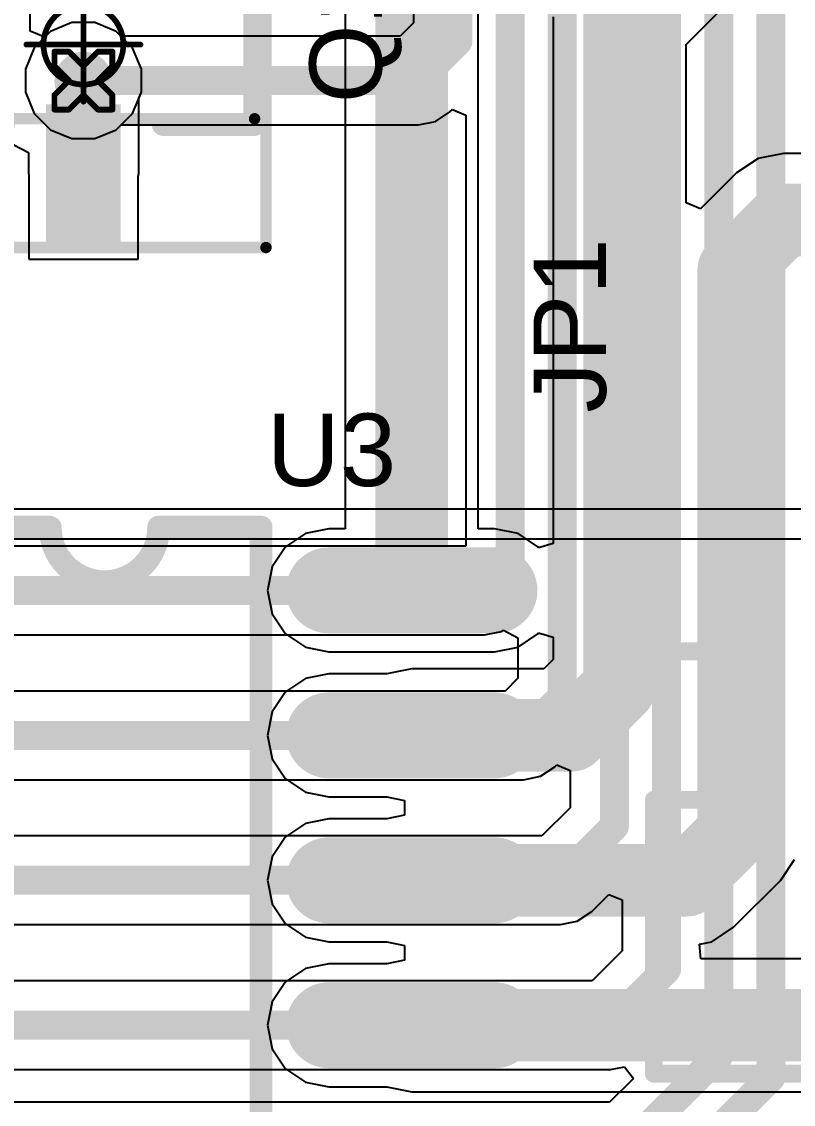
# Model space of a CAD drawing. Header units: inches. Extents: x -13 to 366, y -4 to 120.
# Drawn here: x 20.19 to 26.95, y 2.66 to 12.15 of the extents above; entities that cross this region are included whole.
import ezdxf

# ---------------------------------------------------------------- set-up
doc = ezdxf.new("R2010")
doc.units = ezdxf.units.IN
for name, color, linetype in [('Bottom Layer', 5, 'Continuous'), ('Drill Drawing', 1, 'Continuous'), ('GND', 16, 'Continuous'), ('Mechanical 13', 56, 'Continuous'), ('Mechanical 15', 56, 'Continuous'), ('POWER', 76, 'Continuous'), ('Top Layer', 1, 'Continuous'), ('Top Overlay', 2, 'Continuous'), ('Top Paste', 8, 'Continuous'), ('Top Solder', 216, 'Continuous'), ('Via Holes', 16, 'Continuous')]:
    doc.layers.add(name, color=color, linetype=linetype)
doc.styles.add('Arial', font='', dxfattribs={"height": 0.2})
doc.styles.get('Arial').set_extended_font_data('Arial')

# ---------------------------------------------------------------- blocks, each defined once
blk = doc.blocks.new('SOP16_27')
at = {"layer": 'Top Layer'}
h = blk.add_hatch(color=1, dxfattribs=at)
edge = h.paths.add_edge_path()
edge.add_arc((3.4174, 4.445), 0.275, 270, 450)
edge.add_line((3.4174, 4.72), (1.9674, 4.72))
edge.add_arc((1.9674, 4.445), 0.275, 90, 270)
edge.add_line((1.9674, 4.17), (3.4174, 4.17))
h = blk.add_hatch(color=1, dxfattribs=at)
edge = h.paths.add_edge_path()
edge.add_arc((3.4174, 3.175), 0.275, 270, 450)
edge.add_line((3.4174, 3.45), (1.9674, 3.45))
edge.add_arc((1.9674, 3.175), 0.275, 90, 270)
edge.add_line((1.9674, 2.9), (3.4174, 2.9))
h = blk.add_hatch(color=1, dxfattribs=at)
edge = h.paths.add_edge_path()
edge.add_arc((3.4174, 1.905), 0.275, 270, 450)
edge.add_line((3.4174, 2.18), (1.9674, 2.18))
edge.add_arc((1.9674, 1.905), 0.275, 90, 270)
edge.add_line((1.9674, 1.63), (3.4174, 1.63))
h = blk.add_hatch(color=1, dxfattribs=at)
edge = h.paths.add_edge_path()
edge.add_arc((3.4174, 0.635), 0.275, 270, 450)
edge.add_line((3.4174, 0.91), (1.9674, 0.91))
edge.add_arc((1.9674, 0.635), 0.275, 90, 270)
edge.add_line((1.9674, 0.36), (3.4174, 0.36))
at = {"layer": 'Top Paste'}
h = blk.add_hatch(color=8, dxfattribs=at)
edge = h.paths.add_edge_path()
edge.add_arc((3.4174, 4.445), 0.275, 270, 450)
edge.add_line((3.4174, 4.72), (1.9674, 4.72))
edge.add_arc((1.9674, 4.445), 0.275, 90, 270)
edge.add_line((1.9674, 4.17), (3.4174, 4.17))
h = blk.add_hatch(color=8, dxfattribs=at)
edge = h.paths.add_edge_path()
edge.add_arc((3.4174, 3.175), 0.275, 270, 450)
edge.add_line((3.4174, 3.45), (1.9674, 3.45))
edge.add_arc((1.9674, 3.175), 0.275, 90, 270)
edge.add_line((1.9674, 2.9), (3.4174, 2.9))
h = blk.add_hatch(color=8, dxfattribs=at)
edge = h.paths.add_edge_path()
edge.add_arc((3.4174, 1.905), 0.275, 270, 450)
edge.add_line((3.4174, 2.18), (1.9674, 2.18))
edge.add_arc((1.9674, 1.905), 0.275, 90, 270)
edge.add_line((1.9674, 1.63), (3.4174, 1.63))
h = blk.add_hatch(color=8, dxfattribs=at)
edge = h.paths.add_edge_path()
edge.add_arc((3.4174, 0.635), 0.275, 270, 450)
edge.add_line((3.4174, 0.91), (1.9674, 0.91))
edge.add_arc((1.9674, 0.635), 0.275, 90, 270)
edge.add_line((1.9674, 0.36), (3.4174, 0.36))
at = {"layer": 'Top Solder'}
h = blk.add_hatch(color=216, dxfattribs=at)
edge = h.paths.add_edge_path()
edge.add_arc((3.4174, 4.445), 0.3766, 270, 450)
edge.add_line((3.4174, 4.8216), (1.9674, 4.8216))
edge.add_arc((1.9674, 4.445), 0.3766, 90, 270)
edge.add_line((1.9674, 4.0684), (3.4174, 4.0684))
h = blk.add_hatch(color=216, dxfattribs=at)
edge = h.paths.add_edge_path()
edge.add_arc((3.4174, 3.175), 0.3766, 270, 450)
edge.add_line((3.4174, 3.5516), (1.9674, 3.5516))
edge.add_arc((1.9674, 3.175), 0.3766, 90, 270)
edge.add_line((1.9674, 2.7984), (3.4174, 2.7984))
h = blk.add_hatch(color=216, dxfattribs=at)
edge = h.paths.add_edge_path()
edge.add_arc((3.4174, 1.905), 0.3766, 270, 450)
edge.add_line((3.4174, 2.2816), (1.9674, 2.2816))
edge.add_arc((1.9674, 1.905), 0.3766, 90, 270)
edge.add_line((1.9674, 1.5284), (3.4174, 1.5284))
h = blk.add_hatch(color=216, dxfattribs=at)
edge = h.paths.add_edge_path()
edge.add_arc((3.4174, 0.635), 0.3766, 270, 450)
edge.add_line((3.4174, 1.0116), (1.9674, 1.0116))
edge.add_arc((1.9674, 0.635), 0.3766, 90, 270)
edge.add_line((1.9674, 0.2584), (3.4174, 0.2584))
at = {"layer": 'Top Overlay'}
for points in [[(-1.3462, 5, 0.2, 0.2, 0), (-0.4826, 5, 0.2, 0.2, 0)], [(0.4746, 4.9966, 0.2, 0.2, -1.001675), (-0.4746, 4.9966, 0.2, 0.2, 0)], [(0.4746, 5, 0.2, 0.2, 0), (1.3716, 5, 0.2, 0.2, 0)], [(1.3716, -5, 0.2, 0.2, 0), (1.3716, 5, 0.2, 0.2, 0)]]:
    blk.add_lwpolyline(points, format="xyseb", dxfattribs=at)
for points in [[(-0.5326, 5, 0.1, 0.1, 1), (-0.4326, 5, 0.1, 0.1, 1)], [(-0.5246, 4.9966, 0.1, 0.1, 1), (-0.4246, 4.9966, 0.1, 0.1, 1)], [(0.4246, 5, 0.1, 0.1, 1), (0.5246, 5, 0.1, 0.1, 1)], [(0.4246, 4.9966, 0.1, 0.1, 1), (0.5246, 4.9966, 0.1, 0.1, 1)], [(1.3216, 5, 0.1, 0.1, 1), (1.4216, 5, 0.1, 0.1, 1)], [(1.3216, 5, 0.1, 0.1, 1), (1.4216, 5, 0.1, 0.1, 1)]]:
    blk.add_lwpolyline(points, format="xyseb", close=True, dxfattribs=at)
blk = doc.blocks.new('XH2_54_LI_5P_30')
at = {"layer": 'Top Overlay'}
for points in [[(-7.48, 2.4638, 0.1565, 0.1565, 0), (-7.48, -3.4544, 0.1565, 0.1565, 0)], [(-7.48, 2.4638, 0.1565, 0.1565, 0), (-5.08, 2.4638, 0.1565, 0.1565, 0)], [(-5.08, 2.4638, 0.1565, 0.1565, 0), (-5.08, 1.5, 0.1565, 0.1565, 0)], [(-3.78, 2.4638, 0.1565, 0.1565, 0), (3.72, 2.4638, 0.1565, 0.1565, 0)], [(-3.78, 2.4384, 0.1565, 0.1565, 0), (-3.78, 1.5, 0.1565, 0.1565, 0)], [(-5.08, 1.5, 0.1565, 0.1565, 0), (-3.78, 1.5, 0.1565, 0.1565, 0)]]:
    blk.add_lwpolyline(points, format="xyseb", dxfattribs=at)
for points in [[(-7.5191, 2.4638, 0.0782, 0.0782, 1), (-7.4409, 2.4638, 0.0782, 0.0782, 1)], [(-7.5191, 2.4638, 0.0782, 0.0782, 1), (-7.4409, 2.4638, 0.0782, 0.0782, 1)], [(-5.1191, 2.4638, 0.0782, 0.0782, 1), (-5.0409, 2.4638, 0.0782, 0.0782, 1)], [(-5.1191, 2.4638, 0.0782, 0.0782, 1), (-5.0409, 2.4638, 0.0782, 0.0782, 1)], [(-3.8191, 2.4638, 0.0782, 0.0782, 1), (-3.7409, 2.4638, 0.0782, 0.0782, 1)], [(-3.8191, 2.4384, 0.0782, 0.0782, 1), (-3.7409, 2.4384, 0.0782, 0.0782, 1)], [(-5.1191, 1.5, 0.0782, 0.0782, 1), (-5.0409, 1.5, 0.0782, 0.0782, 1)], [(-5.1191, 1.5, 0.0782, 0.0782, 1), (-5.0409, 1.5, 0.0782, 0.0782, 1)], [(-3.8191, 1.5, 0.0782, 0.0782, 1), (-3.7409, 1.5, 0.0782, 0.0782, 1)], [(-3.8191, 1.5, 0.0782, 0.0782, 1), (-3.7409, 1.5, 0.0782, 0.0782, 1)]]:
    blk.add_lwpolyline(points, format="xyseb", close=True, dxfattribs=at)
blk = doc.blocks.new('SOT23_3L_43')
at = {"layer": 'Top Layer'}
for points in [[(0.225, 0.625), (-0.225, 0.625), (-0.225, 1.625), (0.225, 1.625)], [(-0.725, -1.643), (-1.175, -1.643), (-1.175, -0.643), (-0.725, -0.643)], [(1.175, -1.643), (0.725, -1.643), (0.725, -0.643), (1.175, -0.643)]]:
    blk.add_hatch(color=1, dxfattribs=at).paths.add_polyline_path(points)
at = {"layer": 'Top Paste'}
for points in [[(0.225, 0.625), (-0.225, 0.625), (-0.225, 1.625), (0.225, 1.625)], [(-0.725, -1.643), (-1.175, -1.643), (-1.175, -0.643), (-0.725, -0.643)], [(1.175, -1.643), (0.725, -1.643), (0.725, -0.643), (1.175, -0.643)]]:
    blk.add_hatch(color=8, dxfattribs=at).paths.add_polyline_path(points)
at = {"layer": 'Top Solder'}
for points in [[(0.3266, 0.5234), (-0.3266, 0.5234), (-0.3266, 1.7266), (0.3266, 1.7266)], [(-0.6234, -1.7446), (-1.2766, -1.7446), (-1.2766, -0.5414), (-0.6234, -0.5414)], [(1.2766, -1.7446), (0.6234, -1.7446), (0.6234, -0.5414), (1.2766, -0.5414)]]:
    blk.add_hatch(color=216, dxfattribs=at).paths.add_polyline_path(points)
at = {"layer": 'Mechanical 13'}
for points in [[(-1.5, 0.65, 0.1, 0.1, 0), (-1.5, -0.65, 0.1, 0.1, 0)], [(1.5, 0.65, 0.1, 0.1, 0), (-1.5, 0.65, 0.1, 0.1, 0)], [(1.5, 0.65, 0.1, 0.1, 0), (1.5, -0.65, 0.1, 0.1, 0)], [(1.5, -0.65, 0.1, 0.1, 0), (-1.5, -0.65, 0.1, 0.1, 0)]]:
    blk.add_lwpolyline(points, format="xyseb", dxfattribs=at)
for points in [[(-1.525, 0.65, 0.05, 0.05, 1), (-1.475, 0.65, 0.05, 0.05, 1)], [(-1.525, 0.65, 0.05, 0.05, 1), (-1.475, 0.65, 0.05, 0.05, 1)], [(1.475, 0.65, 0.05, 0.05, 1), (1.525, 0.65, 0.05, 0.05, 1)], [(1.475, 0.65, 0.05, 0.05, 1), (1.525, 0.65, 0.05, 0.05, 1)], [(-1.525, -0.65, 0.05, 0.05, 1), (-1.475, -0.65, 0.05, 0.05, 1)], [(-1.525, -0.65, 0.05, 0.05, 1), (-1.475, -0.65, 0.05, 0.05, 1)], [(1.475, -0.65, 0.05, 0.05, 1), (1.525, -0.65, 0.05, 0.05, 1)], [(1.475, -0.65, 0.05, 0.05, 1), (1.525, -0.65, 0.05, 0.05, 1)]]:
    blk.add_lwpolyline(points, format="xyseb", close=True, dxfattribs=at)
at = {"layer": 'Mechanical 15'}
for points in [[(-1.6, 1.778, 0.1, 0.1, 0), (-1.6, -1.778, 0.1, 0.1, 0)], [(1.6, 1.778, 0.1, 0.1, 0), (-1.6, 1.778, 0.1, 0.1, 0)], [(1.6, 1.778, 0.1, 0.1, 0), (1.6, -1.778, 0.1, 0.1, 0)], [(0, 0.5, 0.05, 0.05, 0), (0, -0.5, 0.05, 0.05, 0)], [(0.5, 0, 0.05, 0.05, 0), (-0.5, 0, 0.05, 0.05, 0)], [(1.6, -1.778, 0.1, 0.1, 0), (-1.6, -1.778, 0.1, 0.1, 0)]]:
    blk.add_lwpolyline(points, format="xyseb", dxfattribs=at)
for points in [[(-1.625, 1.778, 0.05, 0.05, 1), (-1.575, 1.778, 0.05, 0.05, 1)], [(-1.625, 1.778, 0.05, 0.05, 1), (-1.575, 1.778, 0.05, 0.05, 1)], [(1.575, 1.778, 0.05, 0.05, 1), (1.625, 1.778, 0.05, 0.05, 1)], [(1.575, 1.778, 0.05, 0.05, 1), (1.625, 1.778, 0.05, 0.05, 1)], [(-0.0125, 0.5, 0.025, 0.025, 1), (0.0125, 0.5, 0.025, 0.025, 1)], [(0.35, 0, 0.05, 0.05, 1), (-0.35, 0, 0.05, 0.05, 1)], [(-0.5125, 0, 0.025, 0.025, 1), (-0.4875, 0, 0.025, 0.025, 1)], [(-0.3625, 0, 0.025, 0.025, 1), (-0.3375, 0, 0.025, 0.025, 1)], [(0.3375, 0, 0.025, 0.025, 1), (0.3625, 0, 0.025, 0.025, 1)], [(0.4875, 0, 0.025, 0.025, 1), (0.5125, 0, 0.025, 0.025, 1)], [(-0.0125, -0.5, 0.025, 0.025, 1), (0.0125, -0.5, 0.025, 0.025, 1)], [(-1.625, -1.778, 0.05, 0.05, 1), (-1.575, -1.778, 0.05, 0.05, 1)], [(-1.625, -1.778, 0.05, 0.05, 1), (-1.575, -1.778, 0.05, 0.05, 1)], [(1.575, -1.778, 0.05, 0.05, 1), (1.625, -1.778, 0.05, 0.05, 1)], [(1.575, -1.778, 0.05, 0.05, 1), (1.625, -1.778, 0.05, 0.05, 1)]]:
    blk.add_lwpolyline(points, format="xyseb", close=True, dxfattribs=at)
at = {"layer": 'Top Overlay'}
for points in [[(-0.7, 0.7, 0.2, 0.2, 0), (-1.5, 0.7, 0.2, 0.2, 0)], [(-1.5, 0.7, 0.2, 0.2, 0), (-1.5, -0.3, 0.2, 0.2, 0)], [(1.5, 0.7, 0.2, 0.2, 0), (0.7, 0.7, 0.2, 0.2, 0)], [(1.5, 0.7, 0.2, 0.2, 0), (1.5, -0.3, 0.2, 0.2, 0)]]:
    blk.add_lwpolyline(points, format="xyseb", dxfattribs=at)
for points in [[(-1.55, 0.7, 0.1, 0.1, 1), (-1.45, 0.7, 0.1, 0.1, 1)], [(-1.55, 0.7, 0.1, 0.1, 1), (-1.45, 0.7, 0.1, 0.1, 1)], [(-0.75, 0.7, 0.1, 0.1, 1), (-0.65, 0.7, 0.1, 0.1, 1)], [(0.65, 0.7, 0.1, 0.1, 1), (0.75, 0.7, 0.1, 0.1, 1)], [(1.45, 0.7, 0.1, 0.1, 1), (1.55, 0.7, 0.1, 0.1, 1)], [(1.45, 0.7, 0.1, 0.1, 1), (1.55, 0.7, 0.1, 0.1, 1)], [(-1.55, -0.3, 0.1, 0.1, 1), (-1.45, -0.3, 0.1, 0.1, 1)], [(1.45, -0.3, 0.1, 0.1, 1), (1.55, -0.3, 0.1, 0.1, 1)], [(-1.475, -1.524, 0.25, 0.25, 1), (-1.725, -1.524, 0.25, 0.25, 1)], [(-1.7875, -1.524, 0.125, 0.125, 1), (-1.6625, -1.524, 0.125, 0.125, 1)], [(-1.5375, -1.524, 0.125, 0.125, 1), (-1.4125, -1.524, 0.125, 0.125, 1)]]:
    blk.add_lwpolyline(points, format="xyseb", close=True, dxfattribs=at)

msp = doc.modelspace()

# ---------------------------------------------------------------- hatches: boundary and pattern name
at = {"layer": 'Bottom Layer'}
h = msp.add_hatch(color=5, dxfattribs=at)
edge = h.paths.add_edge_path()
edge.add_arc((20.7264, 11.6299), 0.254, 0, 360)
at = {"layer": 'GND'}
h = msp.add_hatch(color=16, dxfattribs=at)
edge = h.paths.add_edge_path()
edge.add_arc((20.7264, 11.6299), 0.254, 0, 360)
at = {"layer": 'POWER'}
h = msp.add_hatch(color=76, dxfattribs=at)
edge = h.paths.add_edge_path()
edge.add_arc((20.7264, 11.6299), 0.254, 0, 360)
at = {"layer": 'Top Layer'}
h = msp.add_hatch(color=1, dxfattribs=at)
edge = h.paths.add_edge_path()
edge.add_arc((20.7264, 11.6299), 0.254, 0, 360)
msp.add_hatch(color=1, dxfattribs=at).paths.add_polyline_path([(20.503, 10.82), (20.953, 10.82), (20.953, 11.6299), (20.503, 11.6299)])
at = {"layer": 'Via Holes'}
h = msp.add_hatch(color=7, dxfattribs=at)
edge = h.paths.add_edge_path()
edge.add_arc((20.7264, 11.6299), 0.127, 0, 360)

# ---------------------------------------------------------------- linework, layer by layer
at = {"layer": 'Bottom Layer'}
for p, q in [((23.6196, 15.8511), (23.6196, 12.1351)), ((20.4386, 12.0606), (20.2957, 11.9177)), ((20.6254, 12.1379), (20.4386, 12.0606)), ((20.8274, 12.1379), (20.6254, 12.1379)), ((21.0142, 12.0606), (20.8274, 12.1379)), ((21.0564, 12.0184), (21.0142, 12.0606)), ((23.6196, 12.1351), (23.5029, 12.0184)), ((23.5029, 12.0184), (21.0564, 12.0184)), ((20.2957, 11.9177), (20.2184, 11.7309)), ((20.2184, 11.7309), (20.2184, 11.5289)), ((20.2184, 11.5289), (20.2957, 11.3421)), ((20.2957, 11.3421), (20.4386, 11.1992)), ((23.8125, 11.271), (23.9385, 11.3552)), ((23.9385, 11.3552), (23.9595, 11.3762)), ((23.9595, 11.3762), (24.0768, 11.3276)), ((24.0768, 11.3276), (24.0768, 7.552)), ((20.4386, 11.1992), (20.6254, 11.1219)), ((20.8274, 11.1219), (21.0142, 11.1992)), ((21.0142, 11.1992), (21.0564, 11.2414)), ((21.0564, 11.2414), (23.6638, 11.2414)), ((23.6638, 11.2414), (23.8125, 11.271)), ((20.6254, 11.1219), (20.8274, 11.1219)), ((24.0768, 7.552), (19.9739, 7.552)), ((19.9739, 6.7751), (24.2417, 6.7751)), ((24.2417, 6.7751), (24.3903, 6.8046)), ((24.3903, 6.8046), (24.407, 6.8158)), ((24.407, 6.8158), (24.534, 6.7479)), ((24.534, 6.7479), (24.534, 6.3939)), ((24.534, 6.3939), (24.4221, 6.282)), ((24.4221, 6.282), (19.9739, 6.282)), ((24.7317, 5.5346), (24.8577, 5.6188)), ((24.8577, 5.6188), (24.8739, 5.635)), ((24.8739, 5.635), (24.9912, 5.5864)), ((19.9739, 5.5051), (24.583, 5.5051)), ((24.583, 5.5051), (24.7317, 5.5346)), ((24.9912, 5.5864), (24.9912, 5.2584)), ((24.9912, 5.2584), (24.7449, 5.012)), ((24.7449, 5.012), (19.9739, 5.012)), ((25.1805, 4.3488), (25.3311, 4.4995)), ((25.3311, 4.4995), (25.4484, 4.4509)), ((25.4484, 4.4509), (25.4484, 4.0049)), ((25.0544, 4.2646), (25.1805, 4.3488)), ((19.9739, 4.2351), (24.9058, 4.2351)), ((24.9058, 4.2351), (25.0544, 4.2646)), ((25.4484, 4.0049), (25.1856, 3.742)), ((25.1856, 3.742), (19.9739, 3.742)), ((19.9739, 2.9651), (25.3465, 2.9651)), ((25.3465, 2.9651), (25.4681, 2.9893)), ((25.4681, 2.9893), (25.5361, 2.9003)), ((25.543, 2.8845), (25.3373, 2.6788)), ((25.5361, 2.9003), (25.543, 2.8845)), ((25.3373, 2.6788), (18.6073, 2.6788))]:
    msp.add_line(p, q, dxfattribs=at)
for points in [[(26.7513, 2.8969, 0.254, 0.254, 0), (26.7513, 33.2458, 0.254, 0.254, 0)], [(26.2941, 3.0863, 0.254, 0.254, 0), (26.2941, 32.7694, 0.254, 0.254, 0)], [(25.8369, 3.844, 0.254, 0.254, 0), (25.8369, 25.7519, 0.254, 0.254, 0)], [(25.3797, 5.0975, 0.254, 0.254, 0), (25.3797, 25.5626, 0.254, 0.254, 0)], [(24.9225, 6.233, 0.254, 0.254, 0), (24.9225, 25.3732, 0.254, 0.254, 0)], [(24.4653, 7.3872, 0.254, 0.254, 0), (24.4653, 25.1838, 0.254, 0.254, 0)], [(24.0081, 11.9742, 0.254, 0.254, 0), (24.0081, 24.9944, 0.254, 0.254, 0)], [(23.6638, 11.6299, 0.254, 0.254, 0), (24.0081, 11.9742, 0.254, 0.254, 0)], [(20.7264, 11.6299, 0.254, 0.254, 0), (23.6638, 11.6299, 0.254, 0.254, 0)], [(24.2417, 7.1635, 0.254, 0.254, 0), (24.4653, 7.3872, 0.254, 0.254, 0)], [(19.6439, 7.1635, 0.254, 0.254, 0), (24.2417, 7.1635, 0.254, 0.254, 0)], [(24.583, 5.8935, 0.254, 0.254, 0), (24.9225, 6.233, 0.254, 0.254, 0)], [(19.6439, 5.8935, 0.254, 0.254, 0), (24.583, 5.8935, 0.254, 0.254, 0)], [(24.9058, 4.6235, 0.254, 0.254, 0), (25.3797, 5.0975, 0.254, 0.254, 0)], [(19.6439, 4.6235, 0.254, 0.254, 0), (24.9058, 4.6235, 0.254, 0.254, 0)], [(25.3465, 3.3535, 0.254, 0.254, 0), (25.8369, 3.844, 0.254, 0.254, 0)], [(19.6439, 3.3535, 0.254, 0.254, 0), (25.3465, 3.3535, 0.254, 0.254, 0)], [(25.4982, 2.2903, 0.254, 0.254, 0), (26.2941, 3.0863, 0.254, 0.254, 0)], [(25.6876, 1.8331, 0.254, 0.254, 0), (26.7513, 2.8969, 0.254, 0.254, 0)]]:
    msp.add_lwpolyline(points, format="xyseb", dxfattribs=at)
for points in [[(23.9446, 11.9742, 0.127, 0.127, 1), (24.0716, 11.9742, 0.127, 0.127, 1)], [(23.9446, 11.9742, 0.127, 0.127, 1), (24.0716, 11.9742, 0.127, 0.127, 1)], [(20.6629, 11.6299, 0.127, 0.127, 1), (20.7899, 11.6299, 0.127, 0.127, 1)], [(23.6003, 11.6299, 0.127, 0.127, 1), (23.7273, 11.6299, 0.127, 0.127, 1)], [(23.6003, 11.6299, 0.127, 0.127, 1), (23.7273, 11.6299, 0.127, 0.127, 1)], [(24.4018, 7.3872, 0.127, 0.127, 1), (24.5288, 7.3872, 0.127, 0.127, 1)], [(24.4018, 7.3872, 0.127, 0.127, 1), (24.5288, 7.3872, 0.127, 0.127, 1)], [(24.1782, 7.1635, 0.127, 0.127, 1), (24.3052, 7.1635, 0.127, 0.127, 1)], [(24.1782, 7.1635, 0.127, 0.127, 1), (24.3052, 7.1635, 0.127, 0.127, 1)], [(24.859, 6.233, 0.127, 0.127, 1), (24.986, 6.233, 0.127, 0.127, 1)], [(24.859, 6.233, 0.127, 0.127, 1), (24.986, 6.233, 0.127, 0.127, 1)], [(24.5195, 5.8935, 0.127, 0.127, 1), (24.6465, 5.8935, 0.127, 0.127, 1)], [(24.5195, 5.8935, 0.127, 0.127, 1), (24.6465, 5.8935, 0.127, 0.127, 1)], [(25.3162, 5.0975, 0.127, 0.127, 1), (25.4432, 5.0975, 0.127, 0.127, 1)], [(25.3162, 5.0975, 0.127, 0.127, 1), (25.4432, 5.0975, 0.127, 0.127, 1)], [(24.8423, 4.6235, 0.127, 0.127, 1), (24.9693, 4.6235, 0.127, 0.127, 1)], [(24.8423, 4.6235, 0.127, 0.127, 1), (24.9693, 4.6235, 0.127, 0.127, 1)], [(25.7734, 3.844, 0.127, 0.127, 1), (25.9004, 3.844, 0.127, 0.127, 1)], [(25.7734, 3.844, 0.127, 0.127, 1), (25.9004, 3.844, 0.127, 0.127, 1)], [(25.283, 3.3535, 0.127, 0.127, 1), (25.41, 3.3535, 0.127, 0.127, 1)], [(25.283, 3.3535, 0.127, 0.127, 1), (25.41, 3.3535, 0.127, 0.127, 1)], [(26.2306, 3.0863, 0.127, 0.127, 1), (26.3576, 3.0863, 0.127, 0.127, 1)], [(26.2306, 3.0863, 0.127, 0.127, 1), (26.3576, 3.0863, 0.127, 0.127, 1)], [(26.6878, 2.8969, 0.127, 0.127, 1), (26.8148, 2.8969, 0.127, 0.127, 1)], [(26.6878, 2.8969, 0.127, 0.127, 1), (26.8148, 2.8969, 0.127, 0.127, 1)]]:
    msp.add_lwpolyline(points, format="xyseb", close=True, dxfattribs=at)
at = {"layer": 'Drill Drawing'}
for points in [[(20.4724, 11.7569, 0.0508, 0.0508, 0), (20.4724, 11.8839, 0.0508, 0.0508, 0)], [(20.4724, 11.8839, 0.0508, 0.0508, 0), (20.5994, 11.8839, 0.0508, 0.0508, 0)], [(20.5994, 11.8839, 0.0508, 0.0508, 0), (20.7264, 11.7569, 0.0508, 0.0508, 0)], [(20.7264, 11.7569, 0.0508, 0.0508, 0), (20.8534, 11.8839, 0.0508, 0.0508, 0)], [(20.8534, 11.8839, 0.0508, 0.0508, 0), (20.9804, 11.8839, 0.0508, 0.0508, 0)], [(20.9804, 11.7569, 0.0508, 0.0508, 0), (20.9804, 11.8839, 0.0508, 0.0508, 0)], [(20.4724, 11.7569, 0.0508, 0.0508, 0), (20.5994, 11.6299, 0.0508, 0.0508, 0)], [(20.8534, 11.6299, 0.0508, 0.0508, 0), (20.9804, 11.7569, 0.0508, 0.0508, 0)], [(20.4724, 11.5029, 0.0508, 0.0508, 0), (20.5994, 11.6299, 0.0508, 0.0508, 0)], [(20.8534, 11.6299, 0.0508, 0.0508, 0), (20.9804, 11.5029, 0.0508, 0.0508, 0)], [(20.4724, 11.3759, 0.0508, 0.0508, 0), (20.4724, 11.5029, 0.0508, 0.0508, 0)], [(20.5994, 11.3759, 0.0508, 0.0508, 0), (20.7264, 11.5029, 0.0508, 0.0508, 0)], [(20.7264, 11.5029, 0.0508, 0.0508, 0), (20.8534, 11.3759, 0.0508, 0.0508, 0)], [(20.9804, 11.3759, 0.0508, 0.0508, 0), (20.9804, 11.5029, 0.0508, 0.0508, 0)], [(20.4724, 11.3759, 0.0508, 0.0508, 0), (20.5994, 11.3759, 0.0508, 0.0508, 0)], [(20.8534, 11.3759, 0.0508, 0.0508, 0), (20.9804, 11.3759, 0.0508, 0.0508, 0)]]:
    msp.add_lwpolyline(points, format="xyseb", dxfattribs=at)
for points in [[(20.4597, 11.8839, 0.0254, 0.0254, 1), (20.4851, 11.8839, 0.0254, 0.0254, 1)], [(20.4597, 11.8839, 0.0254, 0.0254, 1), (20.4851, 11.8839, 0.0254, 0.0254, 1)], [(20.5867, 11.8839, 0.0254, 0.0254, 1), (20.6121, 11.8839, 0.0254, 0.0254, 1)], [(20.5867, 11.8839, 0.0254, 0.0254, 1), (20.6121, 11.8839, 0.0254, 0.0254, 1)], [(20.8407, 11.8839, 0.0254, 0.0254, 1), (20.8661, 11.8839, 0.0254, 0.0254, 1)], [(20.8407, 11.8839, 0.0254, 0.0254, 1), (20.8661, 11.8839, 0.0254, 0.0254, 1)], [(20.9677, 11.8839, 0.0254, 0.0254, 1), (20.9931, 11.8839, 0.0254, 0.0254, 1)], [(20.9677, 11.8839, 0.0254, 0.0254, 1), (20.9931, 11.8839, 0.0254, 0.0254, 1)], [(20.4597, 11.7569, 0.0254, 0.0254, 1), (20.4851, 11.7569, 0.0254, 0.0254, 1)], [(20.4597, 11.7569, 0.0254, 0.0254, 1), (20.4851, 11.7569, 0.0254, 0.0254, 1)], [(20.7137, 11.7569, 0.0254, 0.0254, 1), (20.7391, 11.7569, 0.0254, 0.0254, 1)], [(20.7137, 11.7569, 0.0254, 0.0254, 1), (20.7391, 11.7569, 0.0254, 0.0254, 1)], [(20.9677, 11.7569, 0.0254, 0.0254, 1), (20.9931, 11.7569, 0.0254, 0.0254, 1)], [(20.9677, 11.7569, 0.0254, 0.0254, 1), (20.9931, 11.7569, 0.0254, 0.0254, 1)], [(20.5867, 11.6299, 0.0254, 0.0254, 1), (20.6121, 11.6299, 0.0254, 0.0254, 1)], [(20.5867, 11.6299, 0.0254, 0.0254, 1), (20.6121, 11.6299, 0.0254, 0.0254, 1)], [(20.8407, 11.6299, 0.0254, 0.0254, 1), (20.8661, 11.6299, 0.0254, 0.0254, 1)], [(20.8407, 11.6299, 0.0254, 0.0254, 1), (20.8661, 11.6299, 0.0254, 0.0254, 1)], [(20.4597, 11.5029, 0.0254, 0.0254, 1), (20.4851, 11.5029, 0.0254, 0.0254, 1)], [(20.4597, 11.5029, 0.0254, 0.0254, 1), (20.4851, 11.5029, 0.0254, 0.0254, 1)], [(20.7137, 11.5029, 0.0254, 0.0254, 1), (20.7391, 11.5029, 0.0254, 0.0254, 1)], [(20.7137, 11.5029, 0.0254, 0.0254, 1), (20.7391, 11.5029, 0.0254, 0.0254, 1)], [(20.9677, 11.5029, 0.0254, 0.0254, 1), (20.9931, 11.5029, 0.0254, 0.0254, 1)], [(20.9677, 11.5029, 0.0254, 0.0254, 1), (20.9931, 11.5029, 0.0254, 0.0254, 1)], [(20.4597, 11.3759, 0.0254, 0.0254, 1), (20.4851, 11.3759, 0.0254, 0.0254, 1)], [(20.4597, 11.3759, 0.0254, 0.0254, 1), (20.4851, 11.3759, 0.0254, 0.0254, 1)], [(20.5867, 11.3759, 0.0254, 0.0254, 1), (20.6121, 11.3759, 0.0254, 0.0254, 1)], [(20.5867, 11.3759, 0.0254, 0.0254, 1), (20.6121, 11.3759, 0.0254, 0.0254, 1)], [(20.8407, 11.3759, 0.0254, 0.0254, 1), (20.8661, 11.3759, 0.0254, 0.0254, 1)], [(20.8407, 11.3759, 0.0254, 0.0254, 1), (20.8661, 11.3759, 0.0254, 0.0254, 1)], [(20.9677, 11.3759, 0.0254, 0.0254, 1), (20.9931, 11.3759, 0.0254, 0.0254, 1)], [(20.9677, 11.3759, 0.0254, 0.0254, 1), (20.9931, 11.3759, 0.0254, 0.0254, 1)]]:
    msp.add_lwpolyline(points, format="xyseb", close=True, dxfattribs=at)
at = {"layer": 'GND'}
for p, q in [((20.4386, 12.0606), (20.2957, 11.9177)), ((20.6254, 12.1379), (20.4386, 12.0606)), ((20.8274, 12.1379), (20.6254, 12.1379)), ((21.0142, 12.0606), (20.8274, 12.1379)), ((21.1571, 11.9177), (21.0142, 12.0606)), ((20.2957, 11.9177), (20.2184, 11.7309)), ((21.2344, 11.7309), (21.1571, 11.9177)), ((20.2184, 11.7309), (20.2184, 11.5289)), ((21.2344, 11.5289), (21.2344, 11.7309)), ((20.2184, 11.5289), (20.2957, 11.3421)), ((21.1571, 11.3421), (21.2344, 11.5289)), ((20.2957, 11.3421), (20.4386, 11.1992)), ((21.0142, 11.1992), (21.1571, 11.3421)), ((20.4386, 11.1992), (20.6254, 11.1219)), ((20.8274, 11.1219), (21.0142, 11.1992)), ((20.6254, 11.1219), (20.8274, 11.1219))]:
    msp.add_line(p, q, dxfattribs=at)
at = {"layer": 'POWER'}
for p, q in [((20.4386, 12.0606), (20.2957, 11.9177)), ((20.6254, 12.1379), (20.4386, 12.0606)), ((20.8274, 12.1379), (20.6254, 12.1379)), ((21.0142, 12.0606), (20.8274, 12.1379)), ((21.1571, 11.9177), (21.0142, 12.0606)), ((20.2957, 11.9177), (20.2184, 11.7309)), ((21.2344, 11.7309), (21.1571, 11.9177)), ((20.2184, 11.7309), (20.2184, 11.5289)), ((21.2344, 11.5289), (21.2344, 11.7309)), ((20.2184, 11.5289), (20.2957, 11.3421)), ((21.1571, 11.3421), (21.2344, 11.5289)), ((20.2957, 11.3421), (20.4386, 11.1992)), ((21.0142, 11.1992), (21.1571, 11.3421)), ((20.4386, 11.1992), (20.6254, 11.1219)), ((20.8274, 11.1219), (21.0142, 11.1992)), ((20.6254, 11.1219), (20.8274, 11.1219)), ((27.0852, 7.8743), (20.0902, 7.8743)), ((20.0902, 7.6153), (27.1142, 7.6153))]:
    msp.add_line(p, q, dxfattribs=at)
at = {"layer": 'Top Layer'}
for p, q in [((20.2604, 12.0619), (20.2604, 13.294)), ((23.0207, 12.4726), (23.0207, 7.7029)), ((26.008, 11.9474), (26.4733, 12.4127)), ((24.1861, 7.7029), (24.1861, 12.2312)), ((24.8426, 12.1888), (24.8426, 7.5747)), ((20.3874, 12.0093), (20.2604, 12.0619)), ((20.4386, 12.0606), (20.3874, 12.0093)), ((20.6254, 12.1379), (20.4386, 12.0606)), ((20.8274, 12.1379), (20.6254, 12.1379)), ((21.0142, 12.0606), (20.8274, 12.1379)), ((21.1571, 11.9177), (21.0142, 12.0606)), ((21.2344, 11.7309), (21.1571, 11.9177)), ((26.008, 10.5583), (26.008, 11.9474)), ((21.2344, 11.5289), (21.2344, 11.7309)), ((21.212, 11.4747), (21.2344, 11.5289)), ((21.212, 10.82), (21.212, 11.4747)), ((20.117, 11.0676), (20.244, 10.9997)), ((20.244, 10.9997), (20.244, 10.82)), ((26.6392, 10.9472), (26.4502, 10.8209)), ((26.8622, 10.9916), (26.6392, 10.9472)), ((27.2509, 10.9916), (26.8622, 10.9916)), ((20.244, 10.82), (20.2474, 10.803)), ((21.2054, 10.7869), (21.212, 10.82)), ((26.4502, 10.8209), (26.135, 10.5057)), ((20.2474, 10.803), (20.2474, 10.0664)), ((21.2054, 10.0664), (21.2054, 10.7869)), ((26.135, 10.5057), (26.008, 10.5583)), ((20.2474, 10.0664), (21.2054, 10.0664)), ((22.8784, 7.7029), (22.672, 7.6618)), ((23.0207, 7.7029), (22.8784, 7.7029)), ((24.3284, 7.7029), (24.1861, 7.7029)), ((24.5348, 7.6618), (24.3284, 7.7029)), ((22.672, 7.6618), (22.497, 7.5449)), ((24.7098, 7.5449), (24.5348, 7.6618)), ((22.497, 7.5449), (22.3801, 7.3699)), ((24.7156, 7.5361), (24.7098, 7.5449)), ((24.8426, 7.5747), (24.7156, 7.5361)), ((22.3801, 7.3699), (22.339, 7.1635)), ((22.339, 7.1635), (22.3801, 6.9571)), ((22.3801, 6.9571), (22.497, 6.7821)), ((22.497, 6.7821), (22.672, 6.6652)), ((24.5348, 6.6652), (24.7098, 6.7821)), ((24.7098, 6.7821), (24.7156, 6.7909)), ((24.7156, 6.7909), (24.8426, 6.7524)), ((24.8426, 6.7524), (24.8426, 6.5567)), ((22.672, 6.6652), (22.8784, 6.6242)), ((24.3284, 6.6242), (24.5348, 6.6652)), ((22.8784, 6.6242), (24.3284, 6.6242)), ((24.8426, 6.5567), (24.7621, 6.4762)), ((23.6034, 6.4762), (23.3855, 6.4329)), ((24.7621, 6.4762), (23.6034, 6.4762)), ((22.672, 6.3918), (22.497, 6.2749)), ((22.8784, 6.4329), (22.672, 6.3918)), ((23.3855, 6.4329), (22.8784, 6.4329)), ((22.497, 6.2749), (22.3801, 6.0999)), ((22.3801, 6.0999), (22.339, 5.8935)), ((22.339, 5.8935), (22.3801, 5.6871)), ((22.3801, 5.6871), (22.497, 5.5121)), ((22.497, 5.5121), (22.672, 5.3952)), ((22.672, 5.3952), (22.8784, 5.3542)), ((22.8784, 5.3542), (23.3855, 5.3542)), ((23.3855, 5.3542), (23.5408, 5.3233)), ((23.5408, 5.3233), (23.5408, 5.1938)), ((22.8784, 5.1629), (22.672, 5.1218)), ((23.3855, 5.1629), (22.8784, 5.1629)), ((23.5408, 5.1938), (23.3855, 5.1629)), ((22.672, 5.1218), (22.497, 5.0049)), ((22.497, 5.0049), (22.3801, 4.8299)), ((22.3801, 4.8299), (22.339, 4.6235)), ((26.8366, 4.6244), (26.9582, 4.8063)), ((22.339, 4.6235), (22.3801, 4.4171)), ((26.4237, 4.2115), (26.8366, 4.6244)), ((22.3801, 4.4171), (22.497, 4.2421)), ((22.497, 4.2421), (22.672, 4.1252)), ((26.2347, 4.0852), (26.4237, 4.2115)), ((22.672, 4.1252), (22.8784, 4.0842)), ((22.8784, 4.0842), (23.3855, 4.0842)), ((23.3855, 4.0842), (23.5408, 4.0533)), ((26.1243, 4.0632), (26.2347, 4.0852)), ((23.5408, 4.0533), (23.5408, 3.9238)), ((26.1368, 3.9362), (26.1243, 4.0632)), ((22.8784, 3.8929), (22.672, 3.8518)), ((23.3855, 3.8929), (22.8784, 3.8929)), ((23.5408, 3.9238), (23.3855, 3.8929)), ((29.7161, 3.9362), (26.1368, 3.9362)), ((22.672, 3.8518), (22.497, 3.7349)), ((22.497, 3.7349), (22.3801, 3.5599)), ((22.3801, 3.5599), (22.339, 3.3535)), ((22.339, 3.3535), (22.3801, 3.1471)), ((22.3801, 3.1471), (22.497, 2.9721)), ((22.497, 2.9721), (22.672, 2.8552)), ((22.672, 2.8552), (22.8784, 2.8142)), ((22.8784, 2.8142), (23.3855, 2.8142)), ((23.3855, 2.8142), (23.6034, 2.7708)), ((23.6034, 2.7708), (29.9575, 2.7708))]:
    msp.add_line(p, q, dxfattribs=at)
for points in [[(25.4253, 12.1888, 0.635, 0.635, 0), (26.232, 12.9954, 0.635, 0.635, 0)], [(23.6034, 7.2228, 0.635, 0.635, 0), (23.6034, 12.4726, 0.635, 0.635, 0)], [(25.4253, 6.3154, 0.635, 0.635, 0), (25.4253, 12.1888, 0.635, 0.635, 0)], [(26.4246, 9.9712, 0.635, 0.635, 0), (26.8622, 10.4089, 0.635, 0.635, 0)], [(26.8622, 10.4089, 0.635, 0.635, 0), (28.1892, 10.4089, 0.635, 0.635, 0)], [(26.4246, 5.0364, 0.635, 0.635, 0), (26.4246, 9.9712, 0.635, 0.635, 0)], [(25.0035, 5.8935, 0.635, 0.635, 0), (25.4253, 6.3154, 0.635, 0.635, 0)], [(23.6034, 5.8935, 0.635, 0.635, 0), (25.0035, 5.8935, 0.635, 0.635, 0)], [(26.0117, 4.6235, 0.635, 0.635, 0), (26.4246, 5.0364, 0.635, 0.635, 0)], [(23.6034, 4.6235, 0.635, 0.635, 0), (26.0117, 4.6235, 0.635, 0.635, 0)], [(23.6034, 3.3535, 0.635, 0.635, 0), (29.9575, 3.3535, 0.635, 0.635, 0)]]:
    msp.add_lwpolyline(points, format="xyseb", dxfattribs=at)
for points in [[(25.2666, 12.1888, 0.3175, 0.3175, 1), (25.5841, 12.1888, 0.3175, 0.3175, 1)], [(25.2666, 12.1888, 0.3175, 0.3175, 1), (25.5841, 12.1888, 0.3175, 0.3175, 1)], [(26.7035, 10.4089, 0.3175, 0.3175, 1), (27.021, 10.4089, 0.3175, 0.3175, 1)], [(26.7035, 10.4089, 0.3175, 0.3175, 1), (27.021, 10.4089, 0.3175, 0.3175, 1)], [(26.2659, 9.9712, 0.3175, 0.3175, 1), (26.5834, 9.9712, 0.3175, 0.3175, 1)], [(26.2659, 9.9712, 0.3175, 0.3175, 1), (26.5834, 9.9712, 0.3175, 0.3175, 1)], [(23.4446, 7.2228, 0.3175, 0.3175, 1), (23.7621, 7.2228, 0.3175, 0.3175, 1)], [(25.2666, 6.3154, 0.3175, 0.3175, 1), (25.5841, 6.3154, 0.3175, 0.3175, 1)], [(25.2666, 6.3154, 0.3175, 0.3175, 1), (25.5841, 6.3154, 0.3175, 0.3175, 1)], [(23.4446, 5.8935, 0.3175, 0.3175, 1), (23.7621, 5.8935, 0.3175, 0.3175, 1)], [(24.8447, 5.8935, 0.3175, 0.3175, 1), (25.1622, 5.8935, 0.3175, 0.3175, 1)], [(24.8447, 5.8935, 0.3175, 0.3175, 1), (25.1622, 5.8935, 0.3175, 0.3175, 1)], [(26.2659, 5.0364, 0.3175, 0.3175, 1), (26.5834, 5.0364, 0.3175, 0.3175, 1)], [(26.2659, 5.0364, 0.3175, 0.3175, 1), (26.5834, 5.0364, 0.3175, 0.3175, 1)], [(23.4446, 4.6235, 0.3175, 0.3175, 1), (23.7621, 4.6235, 0.3175, 0.3175, 1)], [(25.853, 4.6235, 0.3175, 0.3175, 1), (26.1705, 4.6235, 0.3175, 0.3175, 1)], [(25.853, 4.6235, 0.3175, 0.3175, 1), (26.1705, 4.6235, 0.3175, 0.3175, 1)], [(23.4446, 3.3535, 0.3175, 0.3175, 1), (23.7621, 3.3535, 0.3175, 0.3175, 1)]]:
    msp.add_lwpolyline(points, format="xyseb", close=True, dxfattribs=at)

# ---------------------------------------------------------------- block references
for name, p, rotation in [('XH2_54_LI_5P_30', (28.1892, 10.4089), 90), ('SOT23_3L_43', (20.7264, 11.9454), 180)]:
    msp.add_blockref(name, p, dxfattribs=dict(rotation=rotation))
msp.add_blockref('SOP16_27', (20.911, 2.7185))

# ---------------------------------------------------------------- texts
at = {"layer": 'Top Overlay', "style": 'Arial'}
for s, p in [('Q1', (23.3427, 11.4316)), ('JP1', (25.3056, 8.7189))]:
    msp.add_text(s, height=0.635, rotation=90, dxfattribs=at).set_placement(p)
msp.add_text('U3', height=0.635, dxfattribs=at).set_placement((22.3334, 8.0779))

doc.saveas('drawing.dxf')
